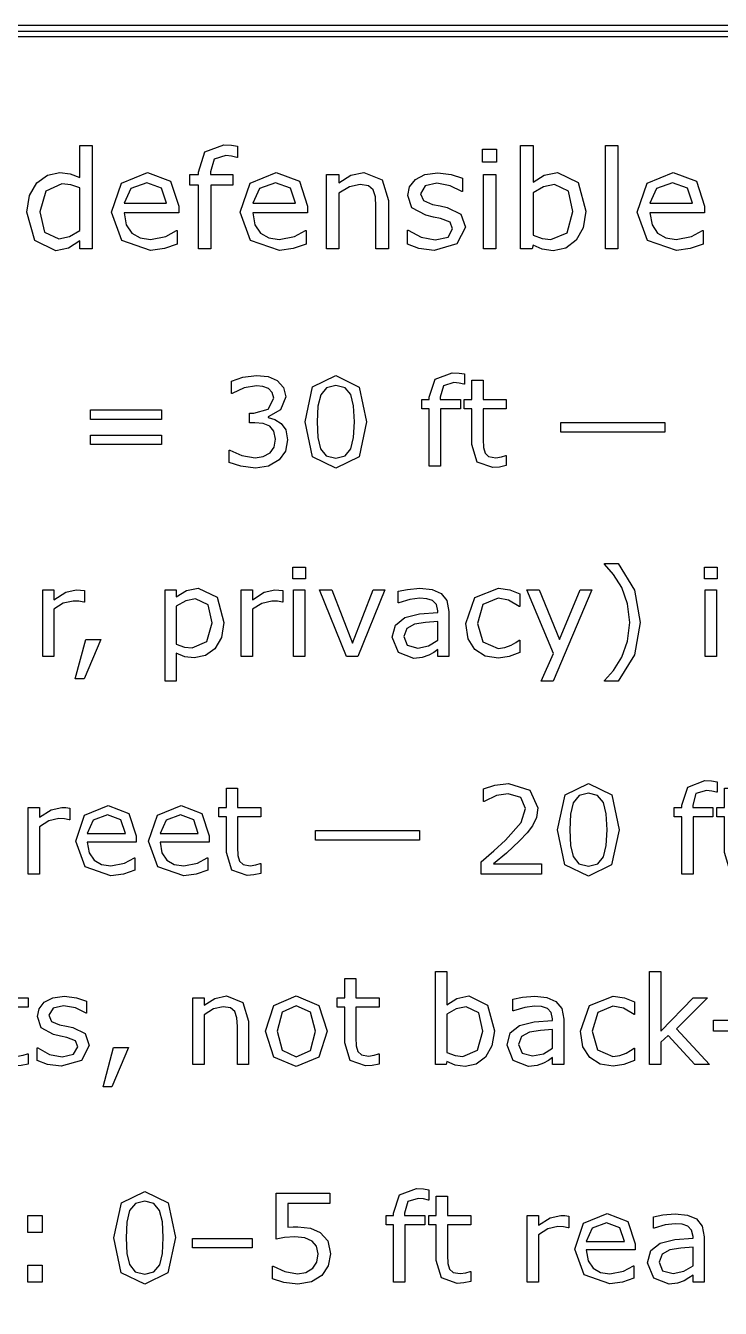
# Model space of a CAD drawing. Extents: x -17 to 192, y 167 to 459.
# Drawn here: x 47.39 to 60.91, y 260.37 to 285.33 of the extents above; entities that cross this region are included whole.
import ezdxf

# ---------------------------------------------------------------- set-up
doc = ezdxf.new("R2010")
doc.units = 0
doc.header["$MEASUREMENT"] = 0
doc.layers.add('Layer 1', color=7, linetype='Continuous')

msp = doc.modelspace()

# ---------------------------------------------------------------- linework, layer by layer
at = {"layer": 'Layer 1', "color": 7}
for points in [[(5.820826, 285.32699), (5.367594, 285.235512), (4.997523, 284.986025), (4.748036, 284.615954), (4.656557, 284.162722), (4.656557, 239.183612), (4.748036, 238.73038), (4.997523, 238.360309), (5.367594, 238.110822), (5.820826, 238.019344), (85.195726, 238.019344), (85.648958, 238.110822), (86.019029, 238.360309), (86.268516, 238.73038), (86.359994, 239.183612), (86.359994, 284.162722), (86.268516, 284.615954), (86.019029, 284.986025), (85.648958, 285.235512), (85.195726, 285.32699), (5.820826, 285.32699)], [(5.820826, 285.221054), (85.195726, 285.221054), (85.608442, 285.13814), (85.94476, 284.911756), (86.171144, 284.575438), (86.254058, 284.162722), (86.254058, 239.183612), (86.171144, 238.770896), (85.94476, 238.434578), (85.608442, 238.208194), (85.195726, 238.12528), (5.820826, 238.12528), (5.40811, 238.208194), (5.071792, 238.434578), (4.845408, 238.770896), (4.762494, 239.183612), (4.762494, 284.162722), (4.845408, 284.575438), (5.071792, 284.911756), (5.40811, 285.13814), (5.820826, 285.221054), (5.820826, 285.221054)], [(5.820826, 285.115118), (85.195726, 285.115118), (85.567927, 285.040769), (85.870492, 284.837488), (86.073773, 284.534923), (86.148122, 284.162722), (86.148122, 239.183612), (86.073773, 238.811411), (85.870492, 238.508846), (85.567927, 238.305565), (85.195726, 238.231216), (5.820826, 238.231216), (5.448625, 238.305565), (5.14606, 238.508846), (4.942779, 238.811411), (4.868431, 239.183612), (4.868431, 284.162722), (4.942779, 284.534923), (5.14606, 284.837488), (5.448625, 285.040769), (5.820826, 285.115118), (5.820826, 285.115118)], [(51.514363, 282.762808), (51.501451, 282.762808), (51.396806, 282.786065), (51.283117, 282.798977), (51.055743, 282.729214), (50.985978, 282.479876), (50.985978, 282.430783), (51.423936, 282.430783), (51.423936, 282.226662), (50.99373, 282.226662), (50.99373, 280.987726), (50.750851, 280.987726), (50.750851, 282.226668), (50.58678, 282.226668), (50.58678, 282.430788), (50.750851, 282.430788), (50.750851, 282.47859), (50.87875, 282.872621), (51.248237, 283.010855), (51.394221, 283.003102), (51.514371, 282.985005), (51.514363, 282.762808)], [(48.683788, 280.987726), (48.440909, 280.987726), (48.440909, 281.13888), (48.222577, 280.998061), (47.975822, 280.947676), (47.564996, 281.146632), (47.413842, 281.698277), (47.465518, 282.025129), (47.607628, 282.2693), (47.811749, 282.419162), (48.054628, 282.470838), (48.256166, 282.446285), (48.440909, 282.372646), (48.440909, 282.99793), (48.683788, 282.99793), (48.683788, 280.987726)], [(56.557976, 282.672376), (56.284091, 282.672376), (56.284091, 282.924299), (56.557976, 282.924299), (56.557976, 282.672376)], [(58.293009, 281.720237), (58.241333, 281.394678), (58.10439, 281.151799), (57.902852, 280.998061), (57.661266, 280.947676), (57.446809, 280.977391), (57.265942, 281.054906), (57.250438, 280.987726), (57.023063, 280.987726), (57.023063, 282.997938), (57.265942, 282.997938), (57.265942, 282.279635), (57.482982, 282.416577), (57.741364, 282.470838), (58.14444, 282.274467), (58.293009, 281.720237), (58.293009, 281.720237)], [(58.917001, 280.987726), (58.674122, 280.987726), (58.674122, 282.997938), (58.917001, 282.997938), (58.917001, 280.987726)], [(50.369729, 281.684066), (49.306489, 281.684066), (49.346539, 281.451521), (49.456349, 281.290033), (49.615255, 281.197016), (49.819378, 281.16601), (50.115224, 281.224144), (50.328388, 281.340418), (50.3413, 281.340418), (50.3413, 281.075575), (50.090671, 280.989017), (49.821953, 280.954137), (49.261264, 281.147923), (49.059726, 281.700859), (49.252221, 282.262841), (49.761233, 282.470838), (50.210818, 282.300306), (50.369721, 281.815839), (50.369729, 281.684066)], [(50.133311, 281.8701), (50.036418, 282.165948), (49.748322, 282.270591), (49.436971, 282.155611), (49.306489, 281.8701), (50.133311, 281.8701)], [(52.876034, 281.684066), (51.812791, 281.684066), (51.852841, 281.451521), (51.962654, 281.290033), (52.12156, 281.197016), (52.32568, 281.16601), (52.621529, 281.224144), (52.834693, 281.340418), (52.847605, 281.340418), (52.847605, 281.075575), (52.596973, 280.989017), (52.328257, 280.954137), (51.767569, 281.147923), (51.566031, 281.700859), (51.758526, 282.262841), (52.267536, 282.470838), (52.71712, 282.300306), (52.876026, 281.815839), (52.876034, 281.684066)], [(52.639613, 281.8701), (52.54272, 282.165948), (52.254627, 282.270591), (51.943276, 282.155611), (51.812791, 281.8701), (52.639613, 281.8701)], [(54.450872, 280.987726), (54.207993, 280.987726), (54.207993, 281.809381), (54.196351, 281.995414), (54.153719, 282.132357), (54.060702, 282.212457), (53.90309, 282.239587), (53.69509, 282.190494), (53.487094, 282.065179), (53.487094, 280.987726), (53.244215, 280.987726), (53.244215, 282.430788), (53.487094, 282.430788), (53.487094, 282.270591), (53.722221, 282.417869), (53.971559, 282.470838), (54.328126, 282.330019), (54.450859, 281.92436), (54.450872, 280.987726)], [(55.949486, 281.403722), (55.785413, 281.079452), (55.339704, 280.952843), (55.045149, 280.990311), (54.821651, 281.074284), (54.821651, 281.346876), (54.834562, 281.346876), (55.090361, 281.208642), (55.360371, 281.158258), (55.611, 281.209933), (55.701434, 281.372715), (55.652341, 281.501906), (55.463722, 281.576836), (55.328073, 281.603966), (55.176919, 281.637555), (54.90691, 281.784835), (54.828104, 282.025129), (54.864277, 282.193076), (54.976672, 282.333895), (55.160124, 282.429497), (55.410755, 282.465671), (55.671721, 282.433373), (55.892638, 282.357149), (55.892638, 282.097477), (55.879726, 282.097477), (55.653642, 282.212457), (55.392676, 282.260256), (55.167884, 282.208581), (55.076158, 282.057427), (55.13171, 281.923069), (55.307409, 281.84943), (55.457271, 281.818424), (55.596797, 281.790003), (55.857763, 281.656936), (55.949488, 281.403722), (55.949486, 281.403722)], [(56.542472, 280.987726), (56.299593, 280.987726), (56.299593, 282.430788), (56.542472, 282.430788), (56.542472, 280.987726)], [(60.605528, 281.684066), (59.542285, 281.684066), (59.582335, 281.451521), (59.692147, 281.290033), (59.851051, 281.197016), (60.055174, 281.16601), (60.35102, 281.224144), (60.564186, 281.340418), (60.577098, 281.340418), (60.577098, 281.075575), (60.326469, 280.989017), (60.057751, 280.954137), (59.497062, 281.147923), (59.295524, 281.700859), (59.488019, 282.262841), (59.997032, 282.470838), (60.446616, 282.300306), (60.605522, 281.815839), (60.605528, 281.684066)], [(60.369107, 281.8701), (60.272214, 282.165948), (59.984117, 282.270591), (59.672769, 282.155611), (59.542285, 281.8701), (60.369107, 281.8701)], [(48.440909, 281.343), (48.440909, 282.171116), (48.26521, 282.231835), (48.095969, 282.248636), (47.77816, 282.106526), (47.664471, 281.703449), (47.752323, 281.312002), (48.033959, 281.178935), (48.243247, 281.224149), (48.440909, 281.343005), (48.440909, 281.343)], [(58.04238, 281.713781), (57.957113, 282.105229), (57.681936, 282.23959), (57.467481, 282.193079), (57.265942, 282.075517), (57.265942, 281.248695), (57.442933, 281.1841), (57.612173, 281.166002), (57.9274, 281.297778), (58.04238, 281.713771), (58.04238, 281.713781)], [(52.361209, 277.588067), (52.453064, 277.462494), (52.489108, 277.267157), (52.446087, 277.049728), (52.325164, 276.877646), (52.119364, 276.756724), (51.861239, 276.718354), (51.577535, 276.753236), (51.34848, 276.82765), (51.34848, 277.070657), (51.365916, 277.070657), (51.598461, 276.962524), (51.856583, 276.919503), (52.012388, 276.943924), (52.1461, 277.016012), (52.225165, 277.128796), (52.251907, 277.284601), (52.221678, 277.438078), (52.140287, 277.534584), (52.013549, 277.583419), (51.853095, 277.597362), (51.74845, 277.597362), (51.74845, 277.790373), (51.829841, 277.790373), (52.111217, 277.863623), (52.217027, 278.07989), (52.190283, 278.189184), (52.115869, 278.267088), (52.0089, 278.308945), (51.879837, 278.32056), (51.644969, 278.281029), (51.410099, 278.169406), (51.398484, 278.169406), (51.398484, 278.412415), (51.618236, 278.486829), (51.885663, 278.521712), (52.108905, 278.498455), (52.283313, 278.424041), (52.410048, 278.289165), (52.453069, 278.104293), (52.35075, 277.851984), (52.111228, 277.717107), (52.111228, 277.700835), (52.239127, 277.661301), (52.361214, 277.588051), (52.361209, 277.588067)], [(54.025057, 277.620624), (53.878555, 276.935783), (53.426258, 276.718354), (52.970472, 276.93927), (52.827459, 277.618299), (52.972797, 278.29965), (53.426258, 278.520566), (53.880881, 278.296163), (54.025057, 277.620624), (54.025057, 277.620624)], [(55.933079, 278.351974), (55.921464, 278.351974), (55.827286, 278.372902), (55.724966, 278.384518), (55.520327, 278.321732), (55.457541, 278.097326), (55.457541, 278.053143), (55.851701, 278.053143), (55.851701, 277.869435), (55.464516, 277.869435), (55.464516, 276.754398), (55.245925, 276.754398), (55.245925, 277.869446), (55.098261, 277.869446), (55.098261, 278.053154), (55.245925, 278.053154), (55.245925, 278.096175), (55.361035, 278.450804), (55.693573, 278.575216), (55.82496, 278.568231), (55.933092, 278.551959), (55.933079, 278.351974)], [(53.719263, 277.092749), (53.77391, 277.313666), (53.789017, 277.620624), (53.77391, 277.92758), (53.718101, 278.148496), (53.606479, 278.283373), (53.426258, 278.32872), (53.244873, 278.283373), (53.13209, 278.146171), (53.077443, 277.921767), (53.063499, 277.618299), (53.076278, 277.314827), (53.130925, 277.096237), (53.239058, 276.957873), (53.426256, 276.910203), (53.607641, 276.955547), (53.71926, 277.092749), (53.719263, 277.092749)], [(56.74582, 276.766026), (56.610943, 276.739282), (56.481882, 276.728831), (56.179575, 276.835802), (56.076094, 277.178802), (56.076094, 277.869459), (55.928428, 277.869459), (55.928428, 278.053167), (56.076094, 278.053167), (56.076094, 278.426401), (56.294685, 278.426401), (56.294685, 278.053167), (56.74582, 278.053167), (56.74582, 277.869459), (56.294685, 277.869459), (56.294685, 277.277635), (56.299341, 277.117178), (56.331896, 277.01021), (56.401658, 276.941609), (56.53886, 276.92068), (56.65048, 276.935788), (56.734197, 276.96253), (56.745812, 276.96253), (56.74582, 276.766026)], [(50.032283, 277.663643), (48.6533, 277.663643), (48.6533, 277.849679), (50.032283, 277.849679), (50.032283, 277.663643)], [(59.835162, 277.419472), (57.809705, 277.419472), (57.809705, 277.605509), (59.835162, 277.605509), (59.835162, 277.419472)], [(50.032283, 277.175302), (48.6533, 277.175302), (48.6533, 277.361338), (50.032283, 277.361338), (50.032283, 277.175302)], [(52.837924, 274.566413), (52.591427, 274.566413), (52.591427, 274.793142), (52.837924, 274.793142), (52.837924, 274.566413)], [(59.354957, 273.71531), (59.241012, 273.08628), (58.921264, 272.571195), (58.655003, 272.571195), (58.655003, 272.58281), (58.83406, 272.779308), (58.993354, 273.037433), (59.1073, 273.351366), (59.150321, 273.715297), (59.1073, 274.078067), (58.993354, 274.393161), (58.83406, 274.651286), (58.655003, 274.847786), (58.655003, 274.859402), (58.921264, 274.859402), (59.241012, 274.344317), (59.354957, 273.715287), (59.354957, 273.71531)], [(60.85254, 274.566421), (60.606043, 274.566421), (60.606043, 274.79315), (60.85254, 274.79315), (60.85254, 274.566421)], [(48.531214, 274.110634), (48.519598, 274.110634), (48.424256, 274.126906), (48.316121, 274.132727), (48.120784, 274.08738), (47.939402, 273.972271), (47.939402, 273.050236), (47.720809, 273.050236), (47.720809, 274.348992), (47.939402, 274.348992), (47.939402, 274.157143), (48.168457, 274.304809), (48.371932, 274.348992), (48.454484, 274.345499), (48.531224, 274.335048), (48.531214, 274.110634)], [(51.246161, 273.71531), (51.200816, 273.425793), (51.072917, 273.204877), (50.891532, 273.071165), (50.671777, 273.024656), (50.488069, 273.046749), (50.3218, 273.115347), (50.3218, 272.571195), (50.10321, 272.571195), (50.10321, 274.348992), (50.3218, 274.348992), (50.3218, 274.212954), (50.517136, 274.33504), (50.749681, 274.385036), (51.114774, 274.207141), (51.246161, 273.71531), (51.246161, 273.71531)], [(52.397253, 274.110626), (52.385611, 274.110626), (52.290269, 274.126898), (52.182136, 274.132719), (51.9868, 274.087372), (51.805415, 273.972263), (51.805415, 273.050236), (51.586824, 273.050236), (51.586824, 274.348992), (51.805415, 274.348992), (51.805415, 274.157143), (52.034472, 274.304809), (52.237947, 274.348992), (52.3205, 274.345499), (52.397239, 274.335048), (52.397253, 274.110626)], [(52.823969, 273.050236), (52.605379, 273.050236), (52.605379, 274.348992), (52.823969, 274.348992), (52.823969, 273.050236)], [(54.379688, 274.348992), (53.854139, 273.050236), (53.634385, 273.050236), (53.112325, 274.348992), (53.349519, 274.348992), (53.75182, 273.315335), (54.150631, 274.348992), (54.379688, 274.348992)], [(55.628446, 273.050236), (55.411017, 273.050236), (55.411017, 273.1886), (55.331954, 273.132789), (55.236609, 273.076977), (55.111038, 273.032795), (54.944769, 273.014195), (54.647113, 273.130466), (54.525027, 273.42696), (54.587815, 273.665317), (54.769197, 273.809494), (55.054063, 273.880421), (55.411017, 273.908324), (55.411017, 273.942045), (55.384276, 274.065293), (55.309862, 274.14203), (55.198242, 274.178077), (55.062201, 274.18739), (54.870355, 274.164133), (54.651764, 274.099022), (54.640149, 274.099022), (54.640149, 274.3211), (54.825021, 274.359469), (55.063379, 274.380398), (55.301736, 274.357141), (55.47847, 274.280401), (55.59009, 274.142038), (55.628459, 273.931586), (55.628446, 273.050236)], [(57.009755, 273.131627), (56.801628, 273.050236), (56.593502, 273.021169), (56.33538, 273.061864), (56.134228, 273.187436), (56.002842, 273.399052), (55.956333, 273.697869), (56.130741, 274.197838), (56.593502, 274.379223), (56.812093, 274.34783), (57.009755, 274.271091), (57.009755, 274.028082), (56.998139, 274.028082), (56.791175, 274.147843), (56.584213, 274.1897), (56.290044, 274.064126), (56.183073, 273.697869), (56.287718, 273.336263), (56.584213, 273.210692), (56.719086, 273.228128), (56.842334, 273.273475), (56.931864, 273.324635), (56.998139, 273.372308), (57.009755, 273.372308), (57.009755, 273.131627)], [(58.413156, 274.348992), (57.655065, 272.571195), (57.421358, 272.571195), (57.663203, 273.113022), (57.145793, 274.348992), (57.382989, 274.348992), (57.7818, 273.386262), (58.184101, 274.348992), (58.413156, 274.348992)], [(60.838588, 273.050236), (60.619995, 273.050236), (60.619995, 274.348992), (60.838588, 274.348992), (60.838588, 273.050236)], [(51.020593, 273.70949), (50.940366, 274.060631), (50.69387, 274.176902), (50.504347, 274.136206), (50.3218, 274.029238), (50.3218, 273.293237), (50.481092, 273.236264), (50.63341, 273.221157), (50.918276, 273.344405), (51.020593, 273.709497), (51.020593, 273.70949)], [(55.411017, 273.369985), (55.411017, 273.73159), (55.174985, 273.714154), (54.961046, 273.680436), (54.808731, 273.596719), (54.750594, 273.442078), (54.818031, 273.273483), (55.023834, 273.217672), (55.234286, 273.261855), (55.411017, 273.36999), (55.411017, 273.369985)], [(48.853288, 273.38161), (48.525401, 272.620029), (48.355644, 272.620029), (48.557958, 273.38161), (48.853288, 273.38161)], [(57.430661, 268.816908), (56.25864, 268.816908), (56.25864, 269.059917), (56.502811, 269.269205), (56.731866, 269.477331), (57.03766, 269.820334), (57.120215, 270.095897), (57.030686, 270.306349), (56.783025, 270.383089), (56.553971, 270.345883), (56.313287, 270.231935), (56.301672, 270.231935), (56.301672, 270.476108), (56.521424, 270.550522), (56.788849, 270.58424), (57.206266, 270.455177), (57.357419, 270.107525), (57.331834, 269.922653), (57.258582, 269.761035), (57.151613, 269.619185), (57.003947, 269.464541), (56.746987, 269.227348), (56.499329, 269.015732), (57.430666, 269.015732), (57.430661, 268.816908)], [(58.942195, 269.683134), (58.79569, 268.998293), (58.343393, 268.780864), (57.887609, 269.00178), (57.744594, 269.680809), (57.889932, 270.36216), (58.343393, 270.583076), (58.798016, 270.358673), (58.942195, 269.683134), (58.942195, 269.683134)], [(60.850214, 270.414484), (60.838599, 270.414484), (60.744418, 270.435412), (60.642098, 270.447028), (60.437459, 270.384242), (60.374674, 270.159836), (60.374674, 270.115653), (60.768833, 270.115653), (60.768833, 269.931945), (60.381651, 269.931945), (60.381651, 268.816908), (60.163057, 268.816908), (60.163057, 269.931956), (60.015394, 269.931956), (60.015394, 270.115664), (60.163057, 270.115664), (60.163057, 270.158685), (60.278167, 270.513314), (60.610705, 270.637726), (60.742092, 270.630741), (60.850224, 270.614469), (60.850214, 270.414484)], [(51.967046, 268.828536), (51.832172, 268.801792), (51.703109, 268.791341), (51.400804, 268.898312), (51.29732, 269.241312), (51.29732, 269.931969), (51.149657, 269.931969), (51.149657, 270.115677), (51.29732, 270.115677), (51.29732, 270.488911), (51.515911, 270.488911), (51.515911, 270.115677), (51.967046, 270.115677), (51.967046, 269.931969), (51.515911, 269.931969), (51.515911, 269.340145), (51.520567, 269.179688), (51.553124, 269.07272), (51.622887, 269.004119), (51.760089, 268.98319), (51.871709, 268.998298), (51.955426, 269.02504), (51.967041, 269.02504), (51.967046, 268.828536)], [(58.636398, 269.155259), (58.691047, 269.376176), (58.706155, 269.683134), (58.691047, 269.99009), (58.635236, 270.211006), (58.523614, 270.345883), (58.343393, 270.39123), (58.162011, 270.345883), (58.049227, 270.208681), (57.994577, 269.984277), (57.980634, 269.680809), (57.993413, 269.377337), (58.04806, 269.158747), (58.156193, 269.020383), (58.34339, 268.972713), (58.524775, 269.018057), (58.636395, 269.155259), (58.636398, 269.155259)], [(61.662955, 268.828536), (61.528078, 268.801792), (61.399017, 268.791341), (61.09671, 268.898312), (60.993229, 269.241312), (60.993229, 269.931969), (60.845562, 269.931969), (60.845562, 270.115677), (60.993229, 270.115677), (60.993229, 270.488911), (61.211819, 270.488911), (61.211819, 270.115677), (61.662955, 270.115677), (61.662955, 269.931969), (61.211819, 269.931969), (61.211819, 269.340145), (61.216476, 269.179688), (61.249033, 269.07272), (61.318796, 269.004119), (61.455995, 268.98319), (61.567617, 268.998298), (61.651331, 269.02504), (61.662947, 269.02504), (61.662955, 268.828536)], [(48.249837, 269.877306), (48.238222, 269.877306), (48.14288, 269.893578), (48.034747, 269.899399), (47.839411, 269.854052), (47.658026, 269.738943), (47.658026, 268.816908), (47.439436, 268.816908), (47.439436, 270.115664), (47.658026, 270.115664), (47.658026, 269.923815), (47.887081, 270.071481), (48.090558, 270.115664), (48.173111, 270.112171), (48.249851, 270.10172), (48.249837, 269.877306)], [(49.54278, 269.443613), (48.585863, 269.443613), (48.621907, 269.234325), (48.720737, 269.088984), (48.863752, 269.005267), (49.04746, 268.977364), (49.313723, 269.029686), (49.505572, 269.134331), (49.517187, 269.134331), (49.517187, 268.895973), (49.29162, 268.81807), (49.049772, 268.786677), (48.545154, 268.961085), (48.36377, 269.458728), (48.537016, 269.96451), (48.995125, 270.151708), (49.399752, 269.998229), (49.542767, 269.562209), (49.54278, 269.443613)], [(50.961295, 269.443613), (50.004377, 269.443613), (50.040421, 269.234325), (50.139254, 269.088984), (50.282269, 269.005267), (50.465977, 268.977364), (50.73224, 269.029686), (50.924089, 269.134331), (50.935704, 269.134331), (50.935704, 268.895973), (50.710137, 268.81807), (50.468292, 268.786677), (49.963674, 268.961085), (49.782289, 269.458728), (49.955533, 269.96451), (50.413645, 270.151708), (50.818272, 269.998229), (50.961284, 269.562209), (50.961295, 269.443613)], [(49.330003, 269.611043), (49.242799, 269.877306), (48.983513, 269.971487), (48.703296, 269.868006), (48.585863, 269.611043), (49.330003, 269.611043)], [(50.748517, 269.611043), (50.661313, 269.877306), (50.402027, 269.971487), (50.121812, 269.868006), (50.004377, 269.611043), (50.748517, 269.611043)], [(55.056389, 269.481982), (53.030934, 269.481982), (53.030934, 269.668019), (55.056389, 269.668019), (55.056389, 269.481982)], [(56.513275, 265.772007), (56.466767, 265.479003), (56.343519, 265.260412), (56.162134, 265.122049), (55.944705, 265.076702), (55.751694, 265.103443), (55.588915, 265.173209), (55.574961, 265.112746), (55.370324, 265.112746), (55.370324, 266.921935), (55.588915, 266.921935), (55.588915, 266.275464), (55.784251, 266.398712), (56.016796, 266.447546), (56.379563, 266.270813), (56.513275, 265.772007), (56.513275, 265.772007)], [(60.703712, 265.112746), (60.415358, 265.112746), (59.894461, 265.681316), (59.752607, 265.54644), (59.752607, 265.112746), (59.534017, 265.112746), (59.534017, 266.921935), (59.752607, 266.921935), (59.752607, 265.761543), (60.383963, 266.411502), (60.659529, 266.411502), (60.056079, 265.811539), (60.703712, 265.112746)], [(47.434771, 265.124374), (47.299894, 265.09763), (47.170834, 265.087179), (46.868526, 265.19415), (46.765045, 265.537137), (46.765045, 266.227794), (46.617379, 266.227794), (46.617379, 266.411502), (46.765045, 266.411502), (46.765045, 266.784736), (46.983636, 266.784736), (46.983636, 266.411502), (47.434771, 266.411502), (47.434771, 266.227794), (46.983636, 266.227794), (46.983636, 265.635969), (46.988292, 265.475513), (47.020849, 265.368545), (47.090612, 265.299944), (47.227812, 265.279015), (47.339434, 265.294123), (47.423148, 265.320864), (47.434763, 265.320864), (47.434771, 265.124374)], [(54.269228, 265.124374), (54.134354, 265.09763), (54.005293, 265.087179), (53.702986, 265.19415), (53.599502, 265.53715), (53.599502, 266.227807), (53.451838, 266.227807), (53.451838, 266.411515), (53.599502, 266.411515), (53.599502, 266.784749), (53.818095, 266.784749), (53.818095, 266.411515), (54.269228, 266.411515), (54.269228, 266.227807), (53.818095, 266.227807), (53.818095, 265.635983), (53.822752, 265.475526), (53.855309, 265.368558), (53.925071, 265.299957), (54.062273, 265.279028), (54.173893, 265.294136), (54.25761, 265.320878), (54.269225, 265.320878), (54.269228, 265.124374)], [(48.626556, 265.487142), (48.478892, 265.195299), (48.077755, 265.081353), (47.812654, 265.115072), (47.611504, 265.190647), (47.611504, 265.435982), (47.62312, 265.435982), (47.853339, 265.31157), (48.096348, 265.266225), (48.321915, 265.312734), (48.403303, 265.459236), (48.359121, 265.575507), (48.189364, 265.642947), (48.067278, 265.667368), (47.93124, 265.697599), (47.688234, 265.83015), (47.617307, 266.046414), (47.649864, 266.197568), (47.751019, 266.324303), (47.916127, 266.410346), (48.141692, 266.4429), (48.376562, 266.413833), (48.575388, 266.345232), (48.575388, 266.111526), (48.563773, 266.111526), (48.360298, 266.215009), (48.125428, 266.258028), (47.923114, 266.21152), (47.840562, 266.075482), (47.89056, 265.954559), (48.048688, 265.888284), (48.183565, 265.860378), (48.309138, 265.834793), (48.544006, 265.715035), (48.626559, 265.487142), (48.626556, 265.487142)], [(51.728688, 265.112746), (51.510098, 265.112746), (51.510098, 265.852234), (51.499647, 266.019665), (51.461277, 266.142913), (51.377563, 266.215004), (51.235709, 266.239425), (51.048512, 266.195242), (50.861314, 266.082459), (50.861314, 265.112746), (50.642723, 265.112746), (50.642723, 266.411502), (50.861314, 266.411502), (50.861314, 266.267325), (51.07293, 266.399876), (51.297334, 266.447546), (51.618244, 266.320811), (51.728702, 265.955718), (51.728688, 265.112746)], [(53.256502, 265.761543), (53.09372, 265.260412), (52.6577, 265.076702), (52.219358, 265.260412), (52.05774, 265.761543), (52.219358, 266.262674), (52.6577, 266.447546), (53.09372, 266.262674), (53.256502, 265.761543), (53.256502, 265.761543)], [(57.863191, 265.112746), (57.645762, 265.112746), (57.645762, 265.25111), (57.566699, 265.195299), (57.471354, 265.139487), (57.34578, 265.095305), (57.179514, 265.076705), (56.881858, 265.192976), (56.759771, 265.48947), (56.822559, 265.727827), (57.003942, 265.872004), (57.288808, 265.942931), (57.645762, 265.970834), (57.645762, 266.004555), (57.61902, 266.127803), (57.544606, 266.20454), (57.432984, 266.240587), (57.296946, 266.2499), (57.1051, 266.226643), (56.886507, 266.161532), (56.874891, 266.161532), (56.874891, 266.38361), (57.059763, 266.421979), (57.298121, 266.442908), (57.536478, 266.419651), (57.713212, 266.342911), (57.824832, 266.204548), (57.863201, 265.994096), (57.863191, 265.112746)], [(59.244499, 265.194137), (59.036373, 265.112746), (58.828247, 265.083679), (58.570125, 265.124374), (58.368973, 265.249946), (58.237586, 265.461562), (58.191078, 265.760379), (58.365486, 266.260348), (58.828247, 266.441733), (59.046837, 266.41034), (59.244499, 266.333601), (59.244499, 266.090592), (59.232884, 266.090592), (59.025919, 266.210353), (58.818957, 266.25221), (58.524789, 266.126636), (58.417818, 265.760379), (58.522463, 265.398773), (58.818957, 265.273202), (58.953831, 265.290638), (59.077079, 265.335985), (59.166609, 265.387145), (59.232884, 265.434818), (59.244499, 265.434818), (59.244499, 265.194137)], [(53.030934, 265.761543), (52.932102, 266.135939), (52.6577, 266.259187), (52.380976, 266.135939), (52.283307, 265.761543), (52.382137, 265.390635), (52.6577, 265.265061), (52.93094, 265.389473), (53.030934, 265.761543), (53.030934, 265.761543)], [(56.287708, 265.766187), (56.210968, 266.118489), (55.96331, 266.239412), (55.770297, 266.197555), (55.588915, 266.091748), (55.588915, 265.347608), (55.748207, 265.289472), (55.900522, 265.2732), (56.184227, 265.391796), (56.287708, 265.766192), (56.287708, 265.766187)], [(57.645762, 265.432495), (57.645762, 265.7941), (57.40973, 265.776664), (57.195791, 265.742946), (57.043476, 265.659229), (56.985339, 265.504588), (57.052776, 265.335993), (57.258576, 265.280182), (57.469028, 265.324365), (57.645762, 265.4325), (57.645762, 265.432495)], [(61.505988, 265.76503), (60.780451, 265.76503), (60.780451, 265.975482), (61.505988, 265.975482), (61.505988, 265.76503)], [(49.392788, 265.44412), (49.064901, 264.682539), (48.895145, 264.682539), (49.097458, 265.44412), (49.392788, 265.44412)], [(50.304359, 261.745644), (50.157857, 261.060803), (49.70556, 260.843374), (49.249773, 261.06429), (49.106761, 261.743319), (49.252099, 262.42467), (49.70556, 262.645586), (50.160182, 262.421183), (50.304359, 261.745644), (50.304359, 261.745644)], [(53.320452, 261.429383), (53.276266, 261.198002), (53.155344, 261.011969), (52.955356, 260.886395), (52.687931, 260.843374), (52.414694, 260.873605), (52.192614, 260.944529), (52.192614, 261.189864), (52.208885, 261.189864), (52.432127, 261.086383), (52.683272, 261.044523), (52.842564, 261.06778), (52.980928, 261.149171), (53.057668, 261.268932), (53.084412, 261.43055), (53.053016, 261.581703), (52.968138, 261.680533), (52.820474, 261.742157), (52.627464, 261.760757), (52.429802, 261.746814), (52.26702, 261.718908), (52.26702, 262.610714), (53.308815, 262.610714), (53.308815, 262.407237), (52.491426, 262.407237), (52.491426, 261.946801), (52.593745, 261.953786), (52.684436, 261.956168), (52.930932, 261.931747), (53.125107, 261.84803), (53.269284, 261.682925), (53.320444, 261.429452), (53.320452, 261.429383)], [(55.240099, 262.476994), (55.228457, 262.476994), (55.134279, 262.497922), (55.03196, 262.509538), (54.827321, 262.446752), (54.764532, 262.222346), (54.764532, 262.178163), (55.158695, 262.178163), (55.158695, 261.994455), (54.771509, 261.994455), (54.771509, 260.879418), (54.552919, 260.879418), (54.552919, 261.994466), (54.405252, 261.994466), (54.405252, 262.178174), (54.552919, 262.178174), (54.552919, 262.221195), (54.668028, 262.575824), (55.000564, 262.700236), (55.131953, 262.693251), (55.240086, 262.676979), (55.240099, 262.476994)], [(56.05284, 260.891046), (55.917963, 260.864302), (55.788902, 260.853851), (55.486595, 260.960822), (55.383114, 261.303822), (55.383114, 261.994479), (55.235448, 261.994479), (55.235448, 262.178187), (55.383114, 262.178187), (55.383114, 262.551421), (55.601705, 262.551421), (55.601705, 262.178187), (56.05284, 262.178187), (56.05284, 261.994479), (55.601705, 261.994479), (55.601705, 261.402655), (55.606361, 261.242198), (55.638916, 261.13523), (55.708678, 261.066629), (55.84588, 261.0457), (55.9575, 261.060808), (56.041217, 261.08755), (56.052832, 261.08755), (56.05284, 260.891046)], [(49.998564, 261.217769), (50.053211, 261.438686), (50.068319, 261.745644), (50.053211, 262.0526), (49.997403, 262.273516), (49.885781, 262.408393), (49.70556, 262.45374), (49.524175, 262.408393), (49.411391, 262.271191), (49.356744, 262.046787), (49.342801, 261.743319), (49.35558, 261.439847), (49.410227, 261.221257), (49.518359, 261.082893), (49.705557, 261.035223), (49.886942, 261.080567), (49.998562, 261.217769), (49.998564, 261.217769)], [(47.709173, 261.8468), (47.431284, 261.8468), (47.431284, 262.178174), (47.709173, 262.178174), (47.709173, 261.8468)], [(57.964346, 261.939816), (57.952731, 261.939816), (57.857389, 261.956088), (57.749256, 261.961909), (57.55392, 261.916562), (57.372535, 261.801453), (57.372535, 260.879418), (57.153944, 260.879418), (57.153944, 262.178174), (57.372535, 262.178174), (57.372535, 261.986325), (57.60159, 262.133991), (57.805065, 262.178174), (57.88762, 262.174681), (57.964357, 262.16423), (57.964346, 261.939816)], [(59.257289, 261.506123), (58.300372, 261.506123), (58.336416, 261.296835), (58.435248, 261.151494), (58.578263, 261.067777), (58.761971, 261.039874), (59.028234, 261.092196), (59.220084, 261.196841), (59.231699, 261.196841), (59.231699, 260.958483), (59.006131, 260.88058), (58.764286, 260.849187), (58.259668, 261.023595), (58.078284, 261.521238), (58.251527, 262.02702), (58.709639, 262.214218), (59.114266, 262.060739), (59.257279, 261.624719), (59.257289, 261.506123)], [(60.597905, 260.879418), (60.380476, 260.879418), (60.380476, 261.017782), (60.301411, 260.961971), (60.206068, 260.906159), (60.080494, 260.861977), (59.914225, 260.843377), (59.616569, 260.959648), (59.494485, 261.256142), (59.557271, 261.494499), (59.738656, 261.638676), (60.023522, 261.709603), (60.380476, 261.737506), (60.380476, 261.771227), (60.353734, 261.894475), (60.27932, 261.971212), (60.167698, 262.007259), (60.03166, 262.016572), (59.839811, 261.993315), (59.621221, 261.928204), (59.609605, 261.928204), (59.609605, 262.150282), (59.794477, 262.188651), (60.032835, 262.20958), (60.27119, 262.186323), (60.447923, 262.109583), (60.559546, 261.97122), (60.597915, 261.760768), (60.597905, 260.879418)], [(59.044512, 261.673553), (58.957308, 261.939816), (58.698022, 262.033997), (58.417807, 261.930516), (58.300372, 261.673553), (59.044512, 261.673553)], [(51.79729, 261.544492), (50.639223, 261.544492), (50.639223, 261.730529), (51.79729, 261.730529), (51.79729, 261.544492)], [(60.380476, 261.199167), (60.380476, 261.560772), (60.144444, 261.543336), (59.930505, 261.509618), (59.778187, 261.425901), (59.720053, 261.27126), (59.78749, 261.102665), (59.99329, 261.046854), (60.203742, 261.091037), (60.380476, 261.199172), (60.380476, 261.199167)], [(47.709173, 260.879418), (47.431284, 260.879418), (47.431284, 261.210792), (47.709173, 261.210792), (47.709173, 260.879418)]]:
    msp.add_lwpolyline(points, dxfattribs=at)

doc.saveas('drawing.dxf')
